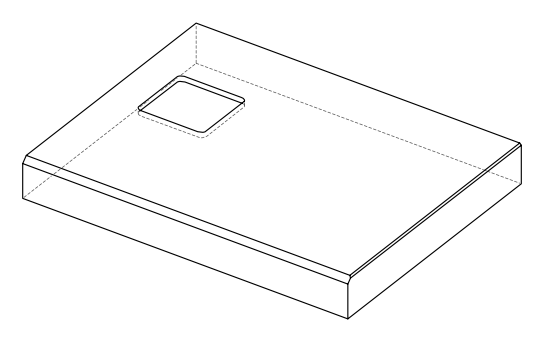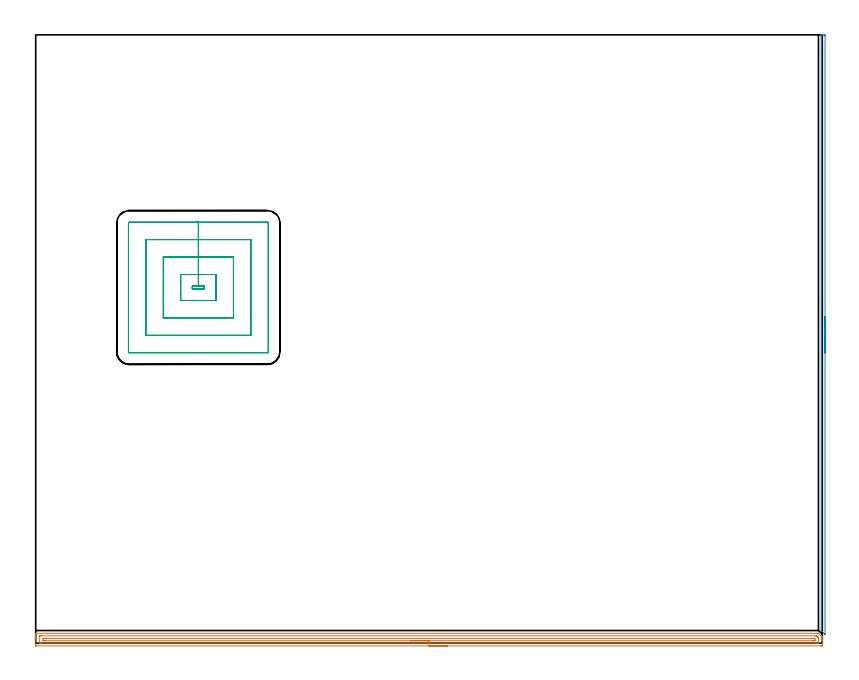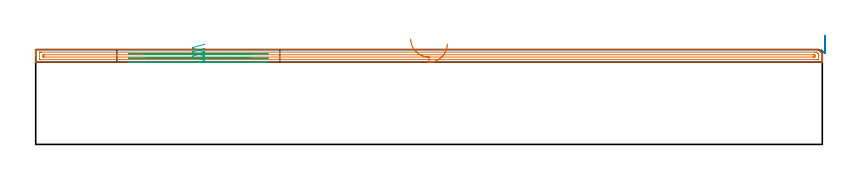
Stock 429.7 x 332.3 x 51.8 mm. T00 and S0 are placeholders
(PLAN: 3 operations, 1 tool changes, 18.2 min)
(1 AREA_MILL | FG_CHAMFER_SURFACE | UGT0205_001 | 10.49 min | 10228 mm3)
(2 AREA_MILL_1 | FG_CHAMFER_SURFACE_1 | UGT0205_001 | 2.76 min | 720 mm3)
(3 MILL_RECTANGULAR_POCKET | POCKET_RECTANGULAR_STRAIGHT | UGT0201_108 | Follow Part, ap 3.175, ae 75% | 4.91 min | 52111 mm3)
(TOOL UGT0205_001 | Chamfer Mill 20 x 3 x 45 deg. | D20 FL50 Z2)
(TOOL UGT0201_108 | End Mill 12.7 mm | D12.7 FL12 Z2)
(OP 1 AREA_MILL)
G17 G21 G94 G90
T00 M6
G54
G17 G0 G90 X224.85 Y-1.5 S1061 M3
G43 Z61.8 H0
Z54.9
G94 G1 X224.812 Z54.028 F250.
X224.698 Z53.164
X224.509 Z52.312
X224.247 Z51.48
X223.913 Z50.674
X223.51 Z49.9
X223.042 Z49.164
X222.51 Z48.472
X221.921 Z47.829
X221.278 Z47.24
X220.586 Z46.708
X219.85 Z46.24
X219.076 Z45.837
X218.27 Z45.503
X217.438 Z45.241
X216.587 Z45.052
X215.722 Z44.938
X214.85 Z44.9
X0.609 Y-1.499 Z44.901
X0.224 Y-1.496 Z44.902
X0.01 Y-1.492 Z44.905
X0. Y-1.118 Z45.279
Y2.388 Z48.782
Y2.946 Z49.343
Y3.265 Z49.661
Y3.823 Z50.219
Y4.141 Z50.536
Y5.122 Z51.522
X0.003 Y5.264 Z51.656
X0.01 Y5.398 Z51.789
X0.162 Y5.4 Z51.8
X427.306
X427.606 Y5.395 Z51.79
X427.752 Y5.248 Z51.647
X428.794 Y4.207 Z50.605
X428.86 Y4.141 Z50.538
X428.922 Y4.078 Z50.477
X429.091 Y3.909 Z50.308
X429.152 Y3.849 Z50.246
X429.209 Y3.791 Z50.19
X429.389 Y3.611 Z50.01
X429.444 Y3.557 Z49.954
X429.496 Y3.504 Z49.903
X429.687 Y3.311 Z49.71
X429.697 Y3.294 Z49.693
X429.699 Y3.265 Z49.664
X429.7 Y3.107 Z49.507
Y2.149 Z48.548
Y1.512 Z47.907
Y0.317 Z46.714
Y-0.241 Z46.153
Y-0.839 Z45.557
X429.696 Y-1.118 Z45.278
X429.69 Y-1.492 Z44.904
X429.476 Y-1.496 Z44.902
X429.091 Y-1.5 Z44.9
X214.85
Y-0.086 Z46.314
X2.394 Y-0.085 Z46.315
X2.234 Y-0.084 Z46.316
X2.046 Y-0.079 Z46.321
X2.009 Y-0.077 Z46.323
X2.005 Y-0.051 Z46.349
X2.003 Y-0.022 Z46.378
X2. Y0.145 Z46.545
X2.001 Y3.78 Z50.18
X2.004 Y3.883 Z50.283
X2.009 Y3.952 Z50.352
X2.013 Y3.979 Z50.379
X2.028 Y3.98 Z50.38
X2.394 Y3.985 Z50.385
X2.553
X3.287 Y3.986 Z50.386
X425.679
X426.413 Y3.983 Z50.383
X426.518 Y3.981 Z50.381
X426.546 Y3.979 Z50.379
X426.572 Y3.966 Z50.366
X426.629 Y3.913 Z50.313
X426.851 Y3.696 Z50.096
X427.286 Y3.265 Z49.665
X427.306 Y3.244 Z49.644
X427.521 Y3.026 Z49.426
X427.625 Y2.917 Z49.317
X427.675 Y2.863 Z49.263
X427.69 Y2.774 Z49.174
X427.695 Y2.388 Z48.788
X427.699 Y2.002 Z48.402
Y0.12 Z46.52
X427.696 Y0.017 Z46.417
X427.691 Y-0.052 Z46.348
X427.687 Y-0.079 Z46.321
X427.672 Y-0.08 Z46.32
X427.306 Y-0.085 Z46.315
X427.147
X426.413 Y-0.086 Z46.314
X214.85
Y1.328 Z47.728
X5.072 Y1.329 Z47.729
X4.363 Y1.332 Z47.732
X4.179 Y1.336 Z47.736
X4.01 Y1.342 Z47.742
X4.005 Y1.512 Z47.912
X4.002 Y1.686 Z48.086
X4.005 Y2.388 Z48.788
X4.007 Y2.557 Z48.957
X4.179 Y2.564 Z48.964
X4.886 Y2.57 Z48.97
X5.072 Y2.571 Z48.971
X424.628
X425.339 Y2.567 Z48.967
X425.521 Y2.564 Z48.964
X425.69 Y2.388 Z48.788
X425.695 Y2.217 Z48.617
X425.694 Y1.512 Z47.912
X425.693 Y1.343 Z47.743
X425.521 Y1.336 Z47.736
X424.814 Y1.33 Z47.73
X424.628 Y1.329 Z47.729
X214.85 Y1.328 Z47.728
X213.978 Z47.767
X213.114 Z47.88
X212.262 Z48.069
X211.43 Z48.332
X210.624 Z48.665
X209.85 Z49.068
X209.114 Z49.537
X208.422 Z50.068
X207.779 Z50.657
X207.19 Z51.301
X206.659 Z51.993
X206.19 Z52.728
X205.787 Z53.502
X205.453 Z54.308
X205.191 Z55.14
X205.002 Z55.992
X204.888 Z56.857
X204.85 Z57.728
G0 Z61.8
M5
M2
(OP 2 AREA_MILL_1)
G17 G21 G94 G90
T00 M6
G54
G17 G0 G90 X431.2 Y178.55 S1061 M3
G43 Z61.8 H0
Z59.7
G94 G1 Y178.512 Z58.828 F250.
Y178.398 Z57.964
Y178.209 Z57.112
Y177.947 Z56.28
Y177.613 Z55.474
Y177.21 Z54.7
Y176.742 Z53.964
Y176.21 Z53.272
Y175.621 Z52.629
Y174.978 Z52.04
Y174.286 Z51.508
Y173.55 Z51.04
Y172.776 Z50.637
Y171.97 Z50.303
Y171.138 Z50.041
Y170.286 Z49.852
Y169.422 Z49.738
Y168.55 Z49.7
Y4.916
X431.195 Y4.829 Z49.704
X431.193 Y4.819 Z49.705
X431.17 Y4.829 Z49.728
X429.63 Y6.369 Z51.268
X429.26 Y6.739 Z51.636
X429.104 Y6.896 Z51.79
X429.1 Y7.213 Z51.8
Y332.122
X429.103 Y332.29 Z51.788
X429.16 Y332.293 Z51.731
X429.581 Y332.3 Z51.319
X429.886 Z51.014
X430.596 Z50.299
X430.951 Z49.945
X431.191 Y332.298 Z49.705
X431.196 Y332.122 Z49.704
X431.2 Y331.82 Z49.7
Y168.55
Y167.678 Z49.738
Y166.814 Z49.852
Y165.962 Z50.041
Y165.13 Z50.303
Y164.324 Z50.637
Y163.55 Z51.04
Y162.814 Z51.508
Y162.122 Z52.04
Y161.479 Z52.629
Y160.89 Z53.272
Y160.358 Z53.964
Y159.89 Z54.7
Y159.487 Z55.474
Y159.153 Z56.28
Y158.891 Z57.112
Y158.702 Z57.964
Y158.588 Z58.828
Y158.55 Z59.7
G0 Z61.8
M5
M2
(OP 3 MILL_RECTANGULAR_POCKET)
G17 G21 G94 G90
T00 M6
G54
G17 G0 G90 X92.125 Y194.396 S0 M3
G43 Z61.8 H0
Z54.8
G94 G1 Y195.025 Z54.631 F250.
X85.575 Z52.876
Y193.575 Z52.488
X92.125 Z50.733
Y195.025 Z50.344
X88.85 Z49.467
X85.575 F500.
Y193.575
X92.125
Y195.025
X88.85
Y201.375
X79.225
Y187.225
X98.475
Y201.375
X88.85
Y210.9
X69.7
Y177.7
X108.
Y210.9
X88.85
Y220.425
X60.175
Y168.175
X117.525
Y220.425
X88.85
Y229.95
X51.2
G3 X50.65 Y229.4 R0.55
G1 Y159.2
G3 X51.2 Y158.65 R0.55
G1 X126.5
G3 X127.05 Y159.2 R0.55
G1 Y229.4
G3 X126.5 Y229.95 R0.55
G1 X88.85
X87.85
G0 X92.125 Y194.396 Z52.467
G1 Y195.025 Z52.298 F250.
X85.575 Z50.543
Y193.575 Z50.154
X92.125 Z48.399
Y195.025 Z48.011
X88.85 Z47.133
X85.575 F500.
Y193.575
X92.125
Y195.025
X88.85
Y201.375
X79.225
Y187.225
X98.475
Y201.375
X88.85
Y210.9
X69.7
Y177.7
X108.
Y210.9
X88.85
Y220.425
X60.175
Y168.175
X117.525
Y220.425
X88.85
Y229.95
X51.2
G3 X50.65 Y229.4 R0.55
G1 Y159.2
G3 X51.2 Y158.65 R0.55
G1 X126.5
G3 X127.05 Y159.2 R0.55
G1 Y229.4
G3 X126.5 Y229.95 R0.55
G1 X88.85
X87.85
G0 X92.125 Y194.396 Z50.133
G1 Y195.025 Z49.965 F250.
X85.575 Z48.21
Y193.575 Z47.821
X92.125 Z46.066
Y195.025 Z45.678
X88.85 Z44.8
X85.575 F500.
Y193.575
X92.125
Y195.025
X88.85
Y201.375
X79.225
Y187.225
X98.475
Y201.375
X88.85
Y210.9
X69.7
Y177.7
X108.
Y210.9
X88.85
Y220.425
X60.175
Y168.175
X117.525
Y220.425
X88.85
Y229.95
X51.2
G3 X50.65 Y229.4 R0.55
G1 Y159.2
G3 X51.2 Y158.65 R0.55
G1 X126.5
G3 X127.05 Y159.2 R0.55
G1 Y229.4
G3 X126.5 Y229.95 R0.55
G1 X88.85
X87.85
G0 Z61.8
M5
M2
